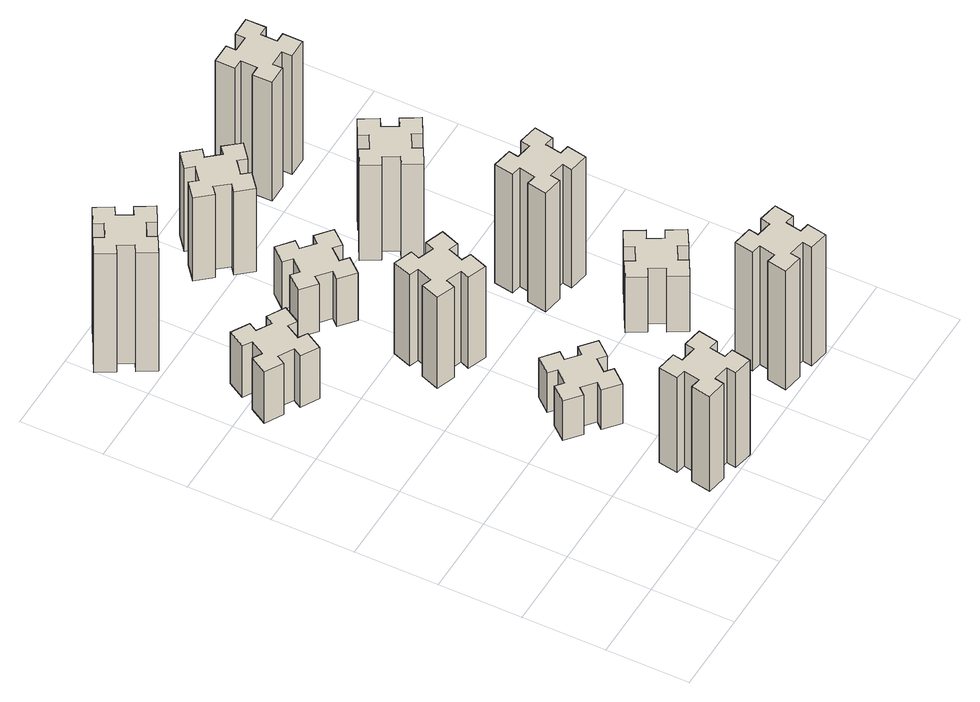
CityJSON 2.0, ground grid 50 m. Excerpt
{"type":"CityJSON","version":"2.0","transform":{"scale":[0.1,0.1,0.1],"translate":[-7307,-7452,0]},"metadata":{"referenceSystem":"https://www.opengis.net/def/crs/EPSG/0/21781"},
"CityObjects":{
"building1":{"type":"Building","attributes":{"class":"1000","function":"1000","usage":"1000","yearOfConstruction":2016,"roofType":"1000","measuredHeight":72,"storeysAboveGround":30,"storeysBelowGround":0},"geometry":[{"type":"Solid","lod":"1","boundaries":[[[[0,1,2,3,4,5,6,7,8,9,10,11,12,13,14,15,16,17,18,19]],[[17,16,20,21]],[[16,15,22,20]],[[15,14,23,22]],[[14,13,24,23]],[[13,12,25,24]],[[12,11,26,25]],[[11,10,27,26]],[[10,9,28,27]],[[9,8,29,28]],[[8,7,30,29]],[[7,6,31,30]],[[6,5,32,31]],[[5,4,33,32]],[[4,3,34,33]],[[3,2,35,34]],[[2,1,36,35]],[[1,0,37,36]],[[0,19,38,37]],[[19,18,39,38]],[[18,17,21,39]],[[24,25,26,27,28,29,30,31,32,33,34,35,36,37,38,39,21,20,22,23]]]]}]},
"building2":{"type":"Building","attributes":{"class":"1000","function":"1000","usage":"1000","yearOfConstruction":2016,"roofType":"1000","measuredHeight":39,"storeysAboveGround":30,"storeysBelowGround":0},"geometry":[{"type":"Solid","lod":"1","boundaries":[[[[40,41,42,43,44,45,46,47,48,49,50,51,52,53,54,55,56,57,58,59]],[[57,56,60,61]],[[56,55,62,60]],[[55,54,63,62]],[[54,53,64,63]],[[53,52,65,64]],[[52,51,66,65]],[[51,50,67,66]],[[50,49,68,67]],[[49,48,69,68]],[[48,47,70,69]],[[47,46,71,70]],[[46,45,72,71]],[[45,44,73,72]],[[44,43,74,73]],[[43,42,75,74]],[[42,41,76,75]],[[41,40,77,76]],[[40,59,78,77]],[[59,58,79,78]],[[58,57,61,79]],[[64,65,66,67,68,69,70,71,72,73,74,75,76,77,78,79,61,60,62,63]]]]}]},
"building3":{"type":"Building","attributes":{"class":"1000","function":"1000","usage":"1000","yearOfConstruction":2016,"roofType":"1000","measuredHeight":90,"storeysAboveGround":30,"storeysBelowGround":0},"geometry":[{"type":"Solid","lod":"1","boundaries":[[[[80,81,82,83,84,85,86,87,88,89,90,91,92,93,94,95,96,97,98,99]],[[97,96,100,101]],[[96,95,102,100]],[[95,94,103,102]],[[94,93,104,103]],[[93,92,105,104]],[[92,91,106,105]],[[91,90,107,106]],[[90,89,108,107]],[[89,88,109,108]],[[88,87,110,109]],[[87,86,111,110]],[[86,85,112,111]],[[85,84,113,112]],[[84,83,114,113]],[[83,82,115,114]],[[82,81,116,115]],[[81,80,117,116]],[[80,99,118,117]],[[99,98,119,118]],[[98,97,101,119]],[[104,105,106,107,108,109,110,111,112,113,114,115,116,117,118,119,101,100,102,103]]]]}]},
"building4":{"type":"Building","attributes":{"class":"1000","function":"1000","usage":"1000","yearOfConstruction":2016,"roofType":"1000","measuredHeight":30,"storeysAboveGround":30,"storeysBelowGround":0},"geometry":[{"type":"Solid","lod":"1","boundaries":[[[[120,121,122,123,124,125,126,127,128,129,130,131,132,133,134,135,136,137,138,139]],[[137,136,140,141]],[[136,135,142,140]],[[135,134,143,142]],[[134,133,144,143]],[[133,132,145,144]],[[132,131,146,145]],[[131,130,147,146]],[[130,129,148,147]],[[129,128,149,148]],[[128,127,150,149]],[[127,126,151,150]],[[126,125,152,151]],[[125,124,153,152]],[[124,123,154,153]],[[123,122,155,154]],[[122,121,156,155]],[[121,120,157,156]],[[120,139,158,157]],[[139,138,159,158]],[[138,137,141,159]],[[144,145,146,147,148,149,150,151,152,153,154,155,156,157,158,159,141,140,142,143]]]]}]},
"building5":{"type":"Building","attributes":{"class":"1000","function":"1000","usage":"1000","yearOfConstruction":2016,"roofType":"1000","measuredHeight":69,"storeysAboveGround":30,"storeysBelowGround":0},"geometry":[{"type":"Solid","lod":"1","boundaries":[[[[160,161,162,163,164,165,166,167,168,169,170,171,172,173,174,175,176,177,178,179]],[[177,176,180,181]],[[176,175,182,180]],[[175,174,183,182]],[[174,173,184,183]],[[173,172,185,184]],[[172,171,186,185]],[[171,170,187,186]],[[170,169,188,187]],[[169,168,189,188]],[[168,167,190,189]],[[167,166,191,190]],[[166,165,192,191]],[[165,164,193,192]],[[164,163,194,193]],[[163,162,195,194]],[[162,161,196,195]],[[161,160,197,196]],[[160,179,198,197]],[[179,178,199,198]],[[178,177,181,199]],[[184,185,186,187,188,189,190,191,192,193,194,195,196,197,198,199,181,180,182,183]]]]}]},
"building6":{"type":"Building","attributes":{"class":"1000","function":"1000","usage":"1000","yearOfConstruction":2016,"roofType":"1000","measuredHeight":36,"storeysAboveGround":30,"storeysBelowGround":0},"geometry":[{"type":"Solid","lod":"1","boundaries":[[[[200,201,202,203,204,205,206,207,208,209,210,211,212,213,214,215,216,217,218,219]],[[217,216,220,221]],[[216,215,222,220]],[[215,214,223,222]],[[214,213,224,223]],[[213,212,225,224]],[[212,211,226,225]],[[211,210,227,226]],[[210,209,228,227]],[[209,208,229,228]],[[208,207,230,229]],[[207,206,231,230]],[[206,205,232,231]],[[205,204,233,232]],[[204,203,234,233]],[[203,202,235,234]],[[202,201,236,235]],[[201,200,237,236]],[[200,219,238,237]],[[219,218,239,238]],[[218,217,221,239]],[[224,225,226,227,228,229,230,231,232,233,234,235,236,237,238,239,221,220,222,223]]]]}]},
"building7":{"type":"Building","attributes":{"class":"1000","function":"1000","usage":"1000","yearOfConstruction":2016,"roofType":"1000","measuredHeight":90,"storeysAboveGround":30,"storeysBelowGround":0},"geometry":[{"type":"Solid","lod":"1","boundaries":[[[[240,241,242,243,244,245,246,247,248,249,250,251,252,253,254,255,256,257,258,259]],[[257,256,260,261]],[[256,255,262,260]],[[255,254,263,262]],[[254,253,264,263]],[[253,252,265,264]],[[252,251,266,265]],[[251,250,267,266]],[[250,249,268,267]],[[249,248,269,268]],[[248,247,270,269]],[[247,246,271,270]],[[246,245,272,271]],[[245,244,273,272]],[[244,243,274,273]],[[243,242,275,274]],[[242,241,276,275]],[[241,240,277,276]],[[240,259,278,277]],[[259,258,279,278]],[[258,257,261,279]],[[264,265,266,267,268,269,270,271,272,273,274,275,276,277,278,279,261,260,262,263]]]]}]},
"building8":{"type":"Building","attributes":{"class":"1000","function":"1000","usage":"1000","yearOfConstruction":2016,"roofType":"1000","measuredHeight":63,"storeysAboveGround":30,"storeysBelowGround":0},"geometry":[{"type":"Solid","lod":"1","boundaries":[[[[280,281,282,283,284,285,286,287,288,289,290,291,292,293,294,295,296,297,298,299]],[[297,296,300,301]],[[296,295,302,300]],[[295,294,303,302]],[[294,293,304,303]],[[293,292,305,304]],[[292,291,306,305]],[[291,290,307,306]],[[290,289,308,307]],[[289,288,309,308]],[[288,287,310,309]],[[287,286,311,310]],[[286,285,312,311]],[[285,284,313,312]],[[284,283,314,313]],[[283,282,315,314]],[[282,281,316,315]],[[281,280,317,316]],[[280,299,318,317]],[[299,298,319,318]],[[298,297,301,319]],[[304,305,306,307,308,309,310,311,312,313,314,315,316,317,318,319,301,300,302,303]]]]}]},
"building9":{"type":"Building","attributes":{"class":"1000","function":"1000","usage":"1000","yearOfConstruction":2016,"roofType":"1000","measuredHeight":42,"storeysAboveGround":30,"storeysBelowGround":0},"geometry":[{"type":"Solid","lod":"1","boundaries":[[[[320,321,322,323,324,325,326,327,328,329,330,331,332,333,334,335,336,337,338,339]],[[337,336,340,341]],[[336,335,342,340]],[[335,334,343,342]],[[334,333,344,343]],[[333,332,345,344]],[[332,331,346,345]],[[331,330,347,346]],[[330,329,348,347]],[[329,328,349,348]],[[328,327,350,349]],[[327,326,351,350]],[[326,325,352,351]],[[325,324,353,352]],[[324,323,354,353]],[[323,322,355,354]],[[322,321,356,355]],[[321,320,357,356]],[[320,339,358,357]],[[339,338,359,358]],[[338,337,341,359]],[[344,345,346,347,348,349,350,351,352,353,354,355,356,357,358,359,341,340,342,343]]]]}]},
"building10":{"type":"Building","attributes":{"class":"1000","function":"1000","usage":"1000","yearOfConstruction":2016,"roofType":"1000","measuredHeight":90,"storeysAboveGround":30,"storeysBelowGround":0},"geometry":[{"type":"Solid","lod":"1","boundaries":[[[[360,361,362,363,364,365,366,367,368,369,370,371,372,373,374,375,376,377,378,379]],[[377,376,380,381]],[[376,375,382,380]],[[375,374,383,382]],[[374,373,384,383]],[[373,372,385,384]],[[372,371,386,385]],[[371,370,387,386]],[[370,369,388,387]],[[369,368,389,388]],[[368,367,390,389]],[[367,366,391,390]],[[366,365,392,391]],[[365,364,393,392]],[[364,363,394,393]],[[363,362,395,394]],[[362,361,396,395]],[[361,360,397,396]],[[360,379,398,397]],[[379,378,399,398]],[[378,377,381,399]],[[384,385,386,387,388,389,390,391,392,393,394,395,396,397,398,399,381,380,382,383]]]]}]},
"building11":{"type":"Building","attributes":{"class":"1000","function":"1000","usage":"1000","yearOfConstruction":2016,"roofType":"1000","measuredHeight":72,"storeysAboveGround":30,"storeysBelowGround":0},"geometry":[{"type":"Solid","lod":"1","boundaries":[[[[400,401,402,403,404,405,406,407,408,409,410,411,412,413,414,415,416,417,418,419]],[[417,416,420,421]],[[416,415,422,420]],[[415,414,423,422]],[[414,413,424,423]],[[413,412,425,424]],[[412,411,426,425]],[[411,410,427,426]],[[410,409,428,427]],[[409,408,429,428]],[[408,407,430,429]],[[407,406,431,430]],[[406,405,432,431]],[[405,404,433,432]],[[404,403,434,433]],[[403,402,435,434]],[[402,401,436,435]],[[401,400,437,436]],[[400,419,438,437]],[[419,418,439,438]],[[418,417,421,439]],[[424,425,426,427,428,429,430,431,432,433,434,435,436,437,438,439,421,420,422,423]]]]}]},
"building12":{"type":"Building","attributes":{"class":"1000","function":"1000","usage":"1000","yearOfConstruction":2016,"roofType":"1000","measuredHeight":90,"storeysAboveGround":30,"storeysBelowGround":0},"geometry":[{"type":"Solid","lod":"1","boundaries":[[[[440,441,442,443,444,445,446,447,448,449,450,451,452,453,454,455,456,457,458,459]],[[457,456,460,461]],[[456,455,462,460]],[[455,454,463,462]],[[454,453,464,463]],[[453,452,465,464]],[[452,451,466,465]],[[451,450,467,466]],[[450,449,468,467]],[[449,448,469,468]],[[448,447,470,469]],[[447,446,471,470]],[[446,445,472,471]],[[445,444,473,472]],[[444,443,474,473]],[[443,442,475,474]],[[442,441,476,475]],[[441,440,477,476]],[[440,459,478,477]],[[459,458,479,478]],[[458,457,461,479]],[[464,465,466,467,468,469,470,471,472,473,474,475,476,477,478,479,461,460,462,463]]]]}]}
},
"vertices":[
[876,274,0],[858,175,0],[799,186,0],[778,67,0],[897,47,0],[907,106,0],[1005,88,0],[995,29,0],[1113,8,0],[1134,127,0],[1075,137,0],[1092,235,0],[1151,225,0],[1172,343,0],[1054,364,0],[1044,305,0],[945,322,0],[956,381,0],[837,402,0],[817,284,0],[945,322,720],[956,381,720],[1044,305,720],[1054,364,720],[1172,343,720],[1151,225,720],[1092,235,720],[1075,137,720],[1134,127,720],[1113,8,720],[995,29,720],[1005,88,720],[907,106,720],[897,47,720],[778,67,720],[799,186,720],[858,175,720],[876,274,720],[817,284,720],[837,402,720],
[406,2327,0],[456,2414,0],[508,2384,0],[568,2488,0],[464,2548,0],[434,2496,0],[347,2546,0],[377,2598,0],[273,2658,0],[213,2554,0],[265,2524,0],[215,2437,0],[163,2467,0],[103,2363,0],[207,2303,0],[237,2355,0],[324,2305,0],[294,2253,0],[398,2193,0],[458,2297,0],[324,2305,390],[294,2253,390],[237,2355,390],[207,2303,390],[103,2363,390],[163,2467,390],[215,2437,390],[265,2524,390],[213,2554,390],[273,2658,390],[377,2598,390],[347,2546,390],[434,2496,390],[464,2548,390],[568,2488,390],[508,2384,390],[456,2414,390],[406,2327,390],[458,2297,390],[398,2193,390],
[224,3386,0],[137,3336,0],[107,3388,0],[3,3328,0],[63,3224,0],[115,3254,0],[165,3167,0],[113,3137,0],[173,3033,0],[277,3093,0],[247,3145,0],[334,3195,0],[364,3143,0],[468,3203,0],[408,3307,0],[356,3277,0],[306,3364,0],[358,3394,0],[298,3498,0],[194,3438,0],[306,3364,900],[358,3394,900],[356,3277,900],[408,3307,900],[468,3203,900],[364,3143,900],[334,3195,900],[247,3145,900],[277,3093,900],[173,3033,900],[113,3137,900],[165,3167,900],[115,3254,900],[63,3224,900],[3,3328,900],[107,3388,900],[137,3336,900],[224,3386,900],[194,3438,900],[298,3498,900],
[1027,836,0],[1092,913,0],[1138,874,0],[1215,966,0],[1123,1043,0],[1084,997,0],[1008,1062,0],[1046,1108,0],[954,1185,0],[877,1093,0],[923,1054,0],[859,978,0],[813,1016,0],[736,924,0],[828,847,0],[866,893,0],[943,829,0],[904,783,0],[996,706,0],[1073,798,0],[943,829,300],[904,783,300],[866,893,300],[828,847,300],[736,924,300],[813,1016,300],[859,978,300],[923,1054,300],[877,1093,300],[954,1185,300],[1046,1108,300],[1008,1062,300],[1084,997,300],[1123,1043,300],[1215,966,300],[1138,874,300],[1092,913,300],[1027,836,300],[1073,798,300],[996,706,300],
[1062,1701,0],[1096,1795,0],[1152,1774,0],[1193,1887,0],[1080,1928,0],[1060,1872,0],[966,1906,0],[987,1962,0],[874,2003,0],[833,1890,0],[889,1870,0],[855,1776,0],[799,1797,0],[757,1684,0],[870,1643,0],[891,1699,0],[985,1665,0],[964,1609,0],[1077,1567,0],[1118,1680,0],[985,1665,690],[964,1609,690],[891,1699,690],[870,1643,690],[757,1684,690],[799,1797,690],[855,1776,690],[889,1870,690],[833,1890,690],[874,2003,690],[987,1962,690],[966,1906,690],[1060,1872,690],[1080,1928,690],[1193,1887,690],[1152,1774,690],[1096,1795,690],[1062,1701,690],[1118,1680,690],[1077,1567,690],
[866,2473,0],[943,2409,0],[904,2363,0],[996,2286,0],[1073,2378,0],[1027,2416,0],[1092,2493,0],[1138,2454,0],[1215,2546,0],[1123,2623,0],[1084,2577,0],[1008,2642,0],[1046,2688,0],[954,2765,0],[877,2673,0],[923,2634,0],[859,2558,0],[813,2596,0],[736,2504,0],[828,2427,0],[859,2558,360],[813,2596,360],[923,2634,360],[877,2673,360],[954,2765,360],[1046,2688,360],[1008,2642,360],[1084,2577,360],[1123,2623,360],[1215,2546,360],[1138,2454,360],[1092,2493,360],[1027,2416,360],[1073,2378,360],[996,2286,360],[904,2363,360],[943,2409,360],[866,2473,360],[828,2427,360],[736,2504,360],
[1884,305,0],[1785,322,0],[1796,381,0],[1677,402,0],[1657,284,0],[1716,274,0],[1698,175,0],[1639,186,0],[1618,67,0],[1737,47,0],[1747,106,0],[1845,88,0],[1835,29,0],[1953,8,0],[1974,127,0],[1915,137,0],[1932,235,0],[1991,225,0],[2012,343,0],[1894,364,0],[1932,235,900],[1991,225,900],[1915,137,900],[1974,127,900],[1953,8,900],[1835,29,900],[1845,88,900],[1747,106,900],[1737,47,900],[1618,67,900],[1639,186,900],[1698,175,900],[1716,274,900],[1657,284,900],[1677,402,900],[1796,381,900],[1785,322,900],[1884,305,900],[1894,364,900],[2012,343,900],
[1192,3198,0],[1127,3274,0],[1173,3313,0],[1096,3405,0],[1004,3328,0],[1043,3282,0],[966,3217,0],[928,3263,0],[836,3186,0],[913,3094,0],[959,3133,0],[1023,3056,0],[977,3018,0],[1054,2926,0],[1146,3003,0],[1108,3049,0],[1184,3113,0],[1223,3067,0],[1315,3144,0],[1238,3236,0],[1184,3113,630],[1223,3067,630],[1108,3049,630],[1146,3003,630],[1054,2926,630],[977,3018,630],[1023,3056,630],[959,3133,630],[913,3094,630],[836,3186,630],[928,3263,630],[966,3217,630],[1043,3282,630],[1004,3328,630],[1096,3405,630],[1173,3313,630],[1127,3274,630],[1192,3198,630],[1238,3236,630],[1315,3144,630],
[1695,934,0],[1745,847,0],[1693,817,0],[1753,713,0],[1857,773,0],[1827,825,0],[1914,875,0],[1944,823,0],[2048,883,0],[1988,987,0],[1936,957,0],[1886,1044,0],[1938,1074,0],[1878,1178,0],[1774,1118,0],[1804,1066,0],[1717,1016,0],[1687,1068,0],[1583,1008,0],[1643,904,0],[1717,1016,420],[1687,1068,420],[1804,1066,420],[1774,1118,420],[1878,1178,420],[1938,1074,420],[1886,1044,420],[1936,957,420],[1988,987,420],[2048,883,420],[1944,823,420],[1914,875,420],[1827,825,420],[1857,773,420],[1753,713,420],[1693,817,420],[1745,847,420],[1695,934,420],[1643,904,420],[1583,1008,420],
[1647,1486,0],[1745,1468,0],[1735,1409,0],[1853,1388,0],[1874,1507,0],[1815,1517,0],[1832,1615,0],[1891,1605,0],[1912,1723,0],[1794,1744,0],[1784,1685,0],[1685,1702,0],[1696,1761,0],[1577,1782,0],[1557,1664,0],[1616,1654,0],[1598,1555,0],[1539,1566,0],[1518,1447,0],[1637,1427,0],[1598,1555,900],[1539,1566,900],[1616,1654,900],[1557,1664,900],[1577,1782,900],[1696,1761,900],[1685,1702,900],[1784,1685,900],[1794,1744,900],[1912,1723,900],[1891,1605,900],[1832,1615,900],[1815,1517,900],[1874,1507,900],[1853,1388,900],[1735,1409,900],[1745,1468,900],[1647,1486,900],[1637,1427,900],[1518,1447,900],
[1627,2305,0],[1714,2355,0],[1744,2303,0],[1848,2363,0],[1788,2467,0],[1736,2437,0],[1686,2524,0],[1738,2554,0],[1678,2658,0],[1574,2598,0],[1604,2546,0],[1517,2496,0],[1487,2548,0],[1383,2488,0],[1443,2384,0],[1495,2414,0],[1545,2327,0],[1493,2297,0],[1553,2193,0],[1657,2253,0],[1545,2327,720],[1493,2297,720],[1495,2414,720],[1443,2384,720],[1383,2488,720],[1487,2548,720],[1517,2496,720],[1604,2546,720],[1574,2598,720],[1678,2658,720],[1738,2554,720],[1686,2524,720],[1736,2437,720],[1788,2467,720],[1848,2363,720],[1744,2303,720],[1714,2355,720],[1627,2305,720],[1657,2253,720],[1553,2193,720],
[1665,3155,0],[1765,3155,0],[1765,3095,0],[1885,3095,0],[1885,3215,0],[1825,3215,0],[1825,3315,0],[1885,3315,0],[1885,3435,0],[1765,3435,0],[1765,3375,0],[1665,3375,0],[1665,3435,0],[1545,3435,0],[1545,3315,0],[1605,3315,0],[1605,3215,0],[1545,3215,0],[1545,3095,0],[1665,3095,0],[1605,3215,900],[1545,3215,900],[1605,3315,900],[1545,3315,900],[1545,3435,900],[1665,3435,900],[1665,3375,900],[1765,3375,900],[1765,3435,900],[1885,3435,900],[1885,3315,900],[1825,3315,900],[1825,3215,900],[1885,3215,900],[1885,3095,900],[1765,3095,900],[1765,3155,900],[1665,3155,900],[1665,3095,900],[1545,3095,900]
]}
